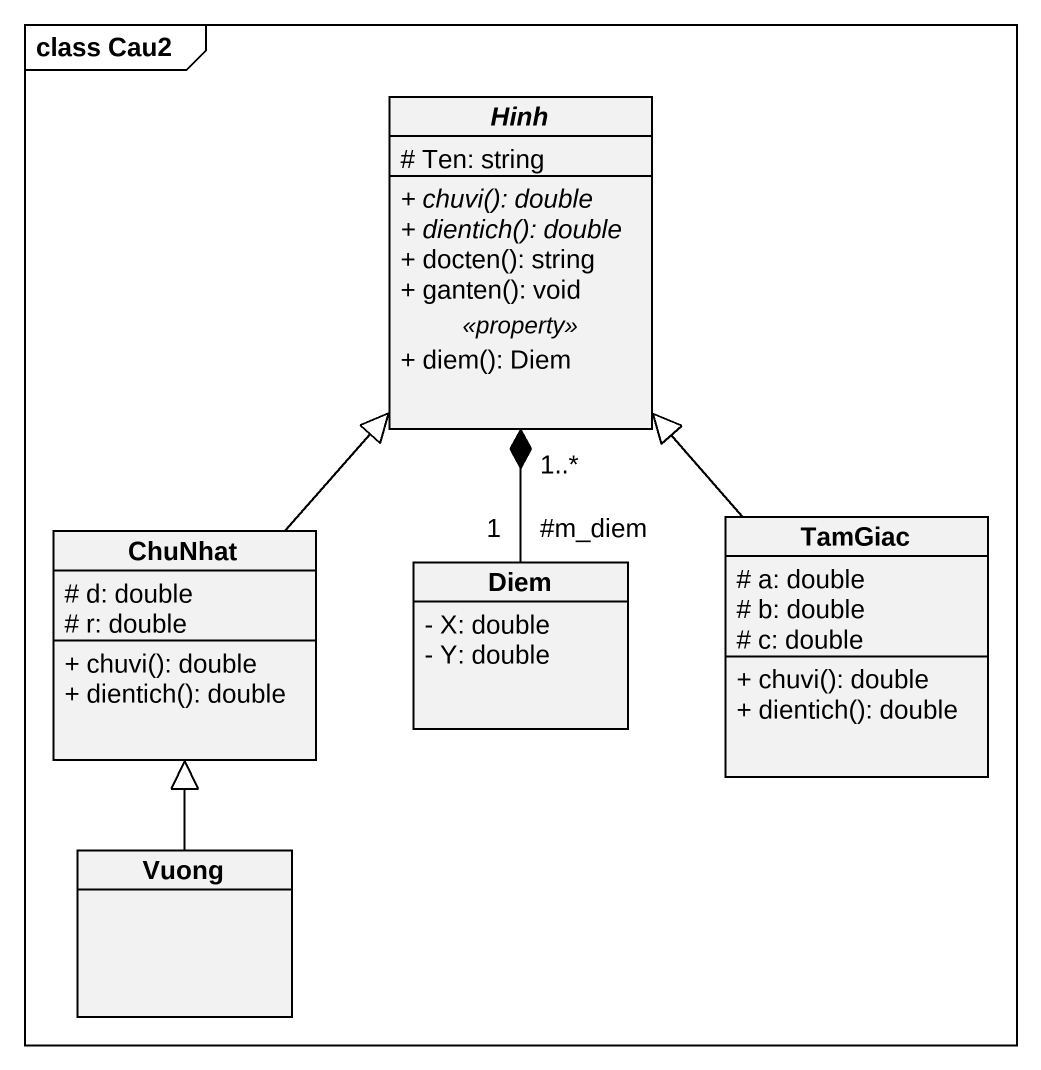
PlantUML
@startuml
mainframe class Cau2
hide circle
hide empty members
skinparam classAttributeIconSize 0
abstract class Hinh {
  # Ten: string
  --
  {abstract} + chuvi(): double
  {abstract} + dientich(): double
  + docten(): string
  + ganten(): void
  .. <<property>> ..
  + diem(): Diem
}
class ChuNhat {
  # d: double
  # r: double
  + chuvi(): double
  + dientich(): double
}
class Diem {
  - X: double
  - Y: double
}
class TamGiac {
  # a: double
  # b: double
  # c: double
  + chuvi(): double
  + dientich(): double
}
class Vuong
ChuNhat -up-|> Hinh
Diem "#m_diem\n1" -up-* "1..*" Hinh
TamGiac -up-|> Hinh
Vuong -up-|> ChuNhat
@enduml
